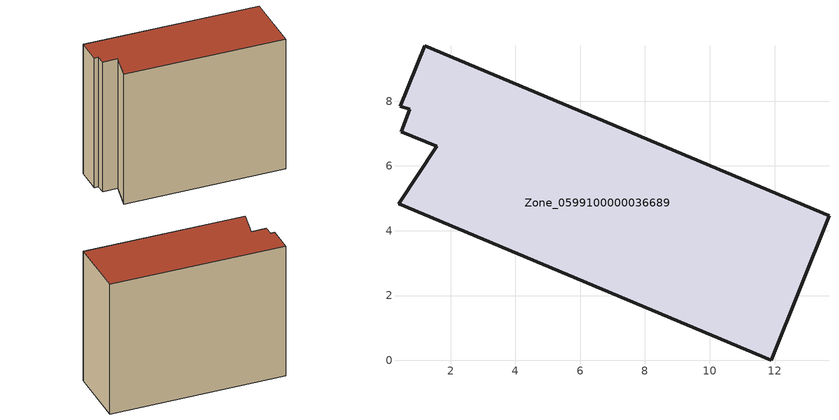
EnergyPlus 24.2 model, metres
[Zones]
Zone_0599100000036689
 floor ground (C_G): 0.48,7.06 0.73,7.74 0.45,7.85 1.2,9.71 13.68,4.46 11.9,0 0.39,4.83 1.57,6.61 z0
 wall outside (C_F): 13.68,4.46 1.2,9.71 0.45,7.85 0.73,7.74 0.48,7.06 1.57,6.61 0.39,4.83 11.9,0 13.68,4.46 z0:10.95
 roof outside (C_R): 0.73,7.74 0.48,7.06 1.57,6.61 0.39,4.83 11.9,0 13.68,4.46 1.2,9.71 0.45,7.85 z10.95
[BUILDING]
Pand.0599100000036689: North Axis=0; Terrain=City; Loads Convergence Tolerance Value=0.04; Temperature Convergence Tolerance Value=0.4; Solar Distribution=FullExterior; Maximum Number of Warmup Days=25; Minimum Number of Warmup Days=1
[Site:Location]
Rotterdam.The.Hague.AP_ZH_NLD Design_Conditions: Latitude=51.96; Longitude=4.45; Time Zone=1; Elevation=-4.5
[SITE:GROUNDTEMPERATURE:BUILDINGSURFACE]
18, 18, 18, 18, 18, 18, 18, 18, 18, 18, 18, 18
[MATERIAL] Thermal Absorptance=0.9; Solar Absorptance=0.7; Visible Absorptance=0.7
Name | Roughness | Thickness | Conductivity | Density | Specific Heat
G.TI.1946 | MediumSmooth | 0.15 | 1 | 540 | 1210
F.TI.1946 | Rough | 0.3 | 0.857143 | 1920 | 840
R.TI.1946 | MediumRough | 0.2 | 0.1 | 1500 | 1000
[CONSTRUCTION]
C_G: G.TI.1946
C_F: F.TI.1946
C_R: R.TI.1946
[ZONE]
Zone_0599100000036689: Type=1; Multiplier=1; Ceiling Height=Autocalculate; Volume=Autocalculate; Floor Area=autocalculate; Part of Total Floor Area=Yes
[ZONEINFILTRATION:DESIGNFLOWRATE]
Infil_Zone_0599100000036689: Zone or ZoneList or Space or SpaceList=Zone_0599100000036689; Schedule=AlwaysOn; Design Flow Rate Calculation Method=Flow/Area; Flow Rate per Floor Area=0.003; Constant Term Coefficient=1; Temperature Term Coefficient=0; Velocity Term Coefficient=0; Velocity Squared Term Coefficient=0
[HVACTEMPLATE:ZONE:IDEALLOADSAIRSYSTEM]
Zone_0599100000036689: Maximum Heating Supply Air Temperature=50; Minimum Cooling Supply Air Temperature=13; Maximum Heating Supply Air Humidity Ratio=0.0156; Minimum Cooling Supply Air Humidity Ratio=0.0077; Heating Limit=NoLimit; Cooling Limit=NoLimit; Dehumidification Control Type=ConstantSensibleHeatRatio; Cooling Sensible Heat Ratio=0.7; Dehumidification Setpoint=60; Humidification Control Type=None; Humidification Setpoint=30; Outdoor Air Method=None; Outdoor Air Flow Rate per Person=0.00944; Outdoor Air Flow Rate per Zone Floor Area=0; Outdoor Air Flow Rate per Zone=0; Demand Controlled Ventilation Type=None; Outdoor Air Economizer Type=NoEconomizer; Heat Recovery Type=None; Sensible Heat Recovery Effectiveness=0.7; Latent Heat Recovery Effectiveness=0.65
[ZONECONTROL:THERMOSTAT]
ThermostatControl_Zone_0599100000036689: Zone or ZoneList=Zone_0599100000036689; Control Type Schedule=DualSetpointControlType; Control 1=Thermostat_Zone_0599100000036689; Temperature Difference Between Cutout And Setpoint=0
[THERMOSTATSETPOINT:DUALSETPOINT]
Thermostat_Zone_0599100000036689: Heating Setpoint Temperature Schedule=HeatingSetpoint_Zone_0599100000036689; Cooling Setpoint Temperature Schedule=CoolingSetpoint_Zone_0599100000036689
[SCHEDULE:COMPACT]
HeatingSetpoint_Zone_0599100000036689: Through: 12/31, For: AllDays, Until: 24:00, 21
CoolingSetpoint_Zone_0599100000036689: Through: 12/31, For: AllDays, Until: 24:00, 24
DualSetpointControlType: Through: 12/31, For: AllDays, Until: 24:00, 4
AlwaysOn: Through: 12/31, For: AllDays, Until: 24:00, 1
